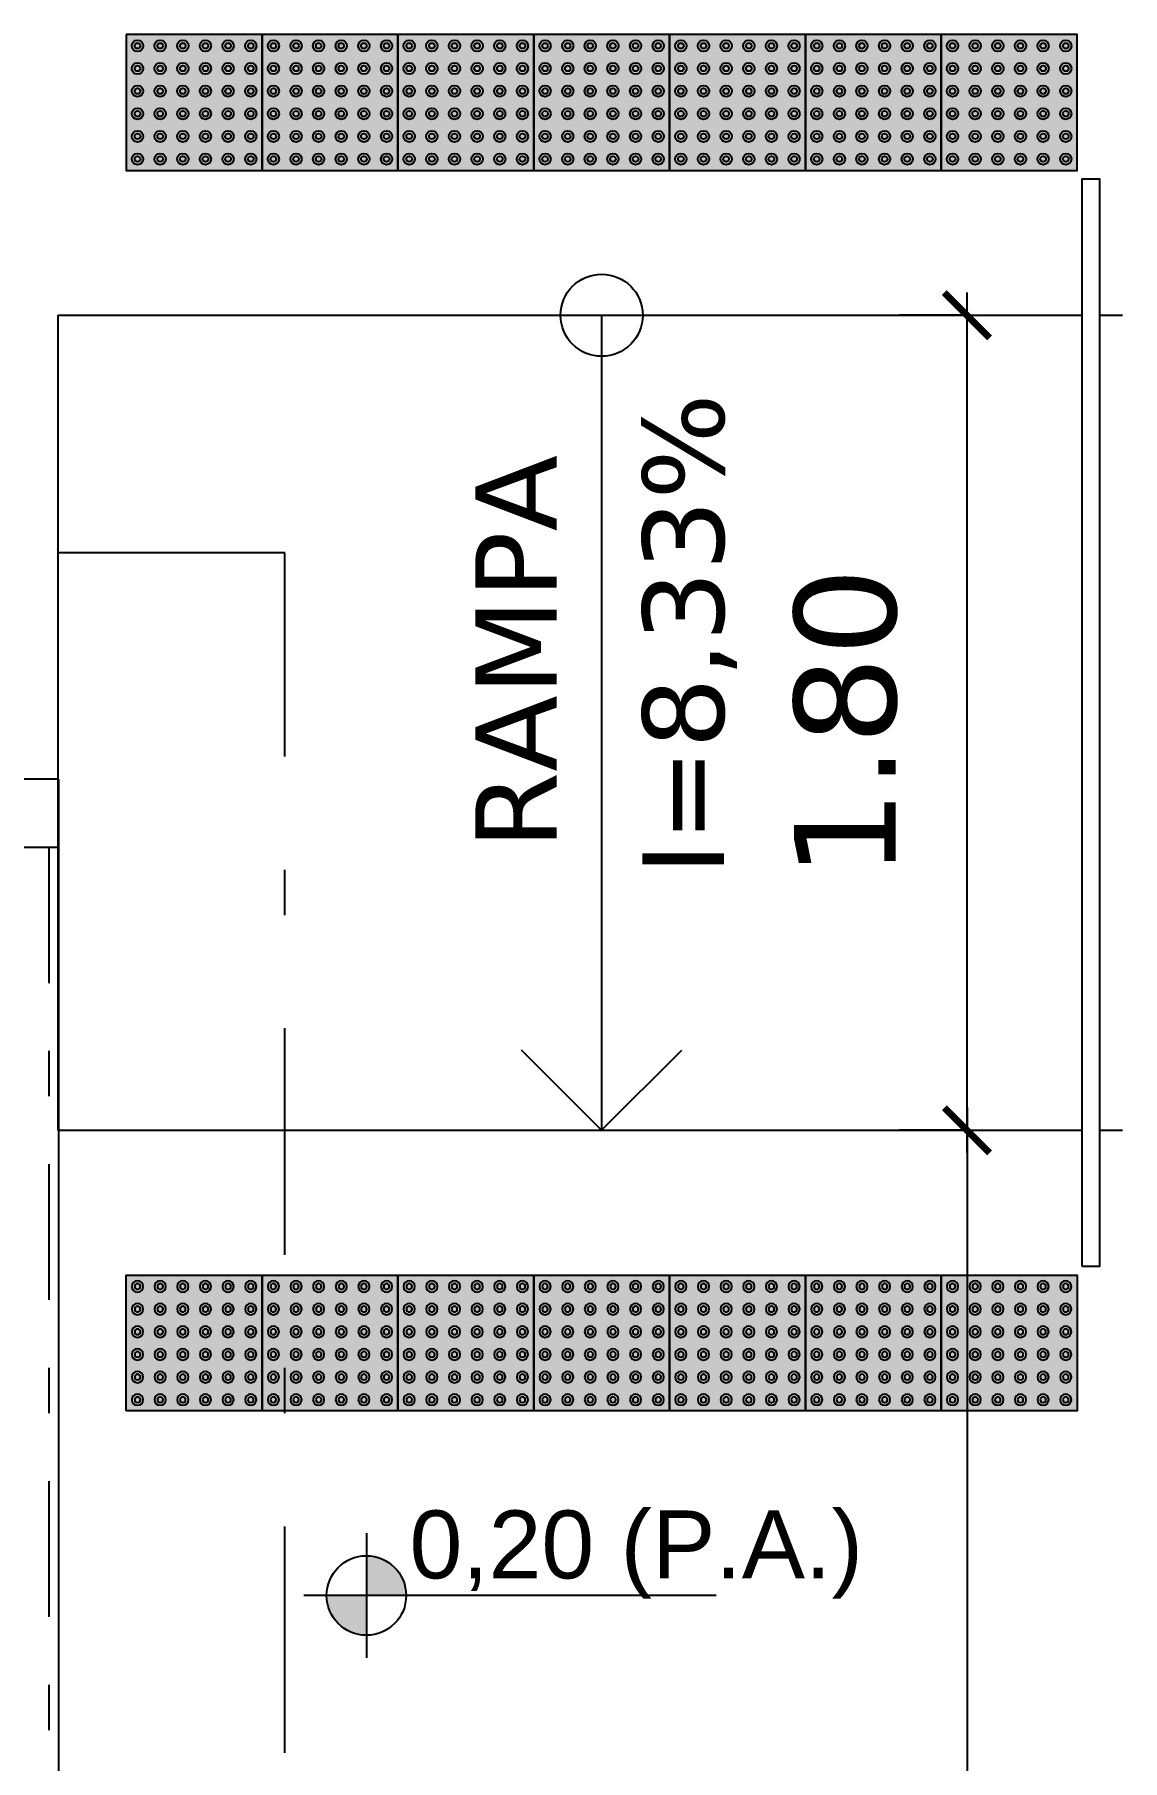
# Model space of a CAD drawing. Header units: inches. Extents: x -64 to 509, y -100 to 268.
# Drawn here: x 475.391 to 477.794, y 1.158 to 4.97 of the extents above; entities that cross this region are included whole.
import ezdxf
from ezdxf.enums import TextEntityAlignment as Align

# ---------------------------------------------------------------- set-up
doc = ezdxf.new("R2010")
doc.units = ezdxf.units.IN
doc.header["$MEASUREMENT"] = 0
doc.header["$PDMODE"] = 35
doc.linetypes.add('DASHDOTX2', pattern=[2, 1, -0.5, 0, -0.5])
doc.linetypes.add('HIDDEN', pattern=[0.375, 0.25, -0.125])
for name, color, linetype in [('ARQ-CTA-1_075', 1, 'Continuous'), ('ARQ_PISOTÁTIL', 8, 'Continuous'), ('ARQ_REBOCO', 4, 'Continuous'), ('ARQ_VISTA0', 8, 'Continuous'), ('COTA', 1, 'Continuous'), ('Nivel', 2, 'Continuous'), ('PRA', 1, 'Continuous'), ('PROJ COBERTA', 8, 'DASHDOTX2'), ('PROJEÇÃO', 8, 'HIDDEN'), ('TXAMB', 2, 'Continuous'), ('VISTA1', 1, 'Continuous')]:
    doc.layers.add(name, color=color, linetype=linetype)
doc.layers.add('HAT', color=8, linetype='Continuous', lineweight=15)
doc.styles.add('AMB100', font='verdana.ttf')
doc.styles.add('AMB125', font='verdana.ttf')
doc.styles.add('ARIAL', font='arial.ttf')
doc.dimstyles.new('COTA125$0', dxfattribs={"dimtxt": 0.225, "dimasz": 0.1, "dimexe": 0.15, "dimexo": 0.5, "dimgap": 0.15, "dimtad": 1, "dimzin": 4, "dimdsep": 46, "dimtxsty": 'AMB125', "dimblk": 'ARCHTICK', "dimcen": -0.1, "dimdle": 0.05, "dimclrd": 256, "dimclre": 256, "dimclrt": 3, "dimadec": 0, "dimazin": 0, "dimtfac": 1, "dimtix": 1, "dimtmove": 2, "dimatfit": 3, "dimldrblk": 'OPEN30', "dimfxl": 0.5, "dimfxlon": 1, "dimtvp": 0.5, "dimtfillclr": 2, "dimtolj": 1, "dimtzin": 4, "dimarcsym": 0})

# ---------------------------------------------------------------- blocks, each defined once
blk = doc.blocks.new('_ArchTick')
at = {"color": 0, "linetype": 'ByBlock', "const_width": 0.15}
blk.add_lwpolyline([(-0.5, -0.5), (0.5, 0.5)], dxfattribs=at)
blk = doc.blocks.new('*D641')
at = {"layer": 'COTA', "lineweight": -2}
for p, q in [((477.4506, 2.6002), (477.4506, -16.2996)), ((477.4506, 2.5502), (477.3006, 2.5502)), ((477.4506, -16.2496), (477.3006, -16.2496))]:
    blk.add_line(p, q, dxfattribs=at)
at = {"layer": 'DEFPOINTS', "color": 0}
for p in [(477.7936, 2.5502), (477.4506, -16.2496), (477.7936, -16.2496)]:
    blk.add_point(p, dxfattribs=at)
at = {"layer": 'COTA', "lineweight": -2, "xscale": 0.1, "yscale": 0.1, "zscale": 0.1}
for p, rotation in [((477.4506, 2.5502), 90), ((477.4506, -16.2496), 270)]:
    blk.add_blockref('_ArchTick', p, dxfattribs=dict(at, rotation=rotation))
at = {"layer": 'COTA', "color": 2, "insert": (477.1724, -6.8497), "char_height": 0.225, "attachment_point": 5, "rotation": 90, "style": 'AMB125'}
blk.add_mtext('\\A1;18.80', dxfattribs=at)
blk = doc.blocks.new('_Open30')
at = {"color": 0, "linetype": 'ByBlock', "lineweight": -2}
for p, q in [((-1, 0.268), (0, 0)), ((0, 0), (-1, -0.268)), ((0, 0), (-1, 0))]:
    blk.add_line(p, q, dxfattribs=at)
blk = doc.blocks.new('*D643')
at = {"layer": 'COTA', "lineweight": -2}
for p, q in [((477.4506, 2.5002), (477.4506, 4.4002)), ((477.4506, 4.3502), (477.3006, 4.3502)), ((477.4506, 2.5502), (477.3006, 2.5502))]:
    blk.add_line(p, q, dxfattribs=at)
at = {"layer": 'DEFPOINTS', "color": 0}
for p in [(477.4506, 4.3502), (477.7942, 4.3502), (477.7936, 2.5502)]:
    blk.add_point(p, dxfattribs=at)
at = {"layer": 'COTA', "lineweight": -2, "xscale": 0.1, "yscale": 0.1, "zscale": 0.1}
for p, rotation in [((477.4506, 4.3502), 90), ((477.4506, 2.5502), 270)]:
    blk.add_blockref('_ArchTick', p, dxfattribs=dict(at, rotation=rotation))
at = {"layer": 'COTA', "color": 2, "insert": (477.183, 3.4502), "char_height": 0.225, "attachment_point": 5, "rotation": 90, "style": 'AMB125'}
blk.add_mtext('\\A1;1.80', dxfattribs=at)
blk = doc.blocks.new('COTA')
at = {"layer": 'HAT'}
h = blk.add_hatch(color=256, dxfattribs=at)
h.paths.add_polyline_path([(0.2256, 0, 0.414214), (0.1378, 0.0878), (0.1378, 0)])
h.paths.add_polyline_path([(0.1378, 0), (0.05, 0, 0.414214), (0.1378, -0.0878)])
at = {"layer": 'Nivel'}
for p, q in [((0.1378, 0.1378), (0.1378, -0.1378)), ((0.9105, 0), (0, 0))]:
    blk.add_line(p, q, dxfattribs=at)
blk.add_circle((0.1378, 0), 0.0878, dxfattribs=at)
blk = doc.blocks.new('A$C01273DE2')
at = {"layer": 'ARQ-CTA-1_075', "ltscale": 10}
blk.add_hatch(color=254, dxfattribs=at).paths.add_polyline_path([(0.3, 0.3), (0, 0.3), (0, 0), (0.3, 0)])
at = {"layer": 'ARQ_PISOTÁTIL', "color": 1}
blk.add_lwpolyline([(0.3, 0.3), (0, 0.3), (0, 0), (0.3, 0)], close=True, dxfattribs=at)
at = {"layer": 'ARQ_PISOTÁTIL', "color": 250}
for centre, radius in [((0.025, 0.275), 0.0125), ((0.025, 0.275), 0.00625), ((0.075, 0.275), 0.0125), ((0.075, 0.275), 0.00625), ((0.125, 0.275), 0.0125), ((0.125, 0.275), 0.00625), ((0.175, 0.275), 0.0125), ((0.175, 0.275), 0.00625), ((0.225, 0.275), 0.0125), ((0.225, 0.275), 0.00625), ((0.275, 0.275), 0.0125), ((0.275, 0.275), 0.00625), ((0.025, 0.225), 0.0125), ((0.025, 0.225), 0.00625), ((0.075, 0.225), 0.0125), ((0.075, 0.225), 0.00625), ((0.125, 0.225), 0.0125), ((0.125, 0.225), 0.00625), ((0.175, 0.225), 0.0125), ((0.175, 0.225), 0.00625), ((0.225, 0.225), 0.0125), ((0.225, 0.225), 0.00625), ((0.275, 0.225), 0.0125), ((0.275, 0.225), 0.00625), ((0.025, 0.175), 0.0125), ((0.025, 0.175), 0.00625), ((0.075, 0.175), 0.0125), ((0.075, 0.175), 0.00625), ((0.125, 0.175), 0.0125), ((0.125, 0.175), 0.00625), ((0.175, 0.175), 0.0125), ((0.175, 0.175), 0.00625), ((0.225, 0.175), 0.0125), ((0.225, 0.175), 0.00625), ((0.275, 0.175), 0.0125), ((0.275, 0.175), 0.00625), ((0.025, 0.125), 0.0125), ((0.025, 0.125), 0.00625), ((0.075, 0.125), 0.0125), ((0.075, 0.125), 0.00625), ((0.125, 0.125), 0.0125), ((0.125, 0.125), 0.00625), ((0.175, 0.125), 0.0125), ((0.175, 0.125), 0.00625), ((0.225, 0.125), 0.0125), ((0.225, 0.125), 0.00625), ((0.275, 0.125), 0.0125), ((0.275, 0.125), 0.00625), ((0.025, 0.075), 0.0125), ((0.025, 0.075), 0.00625), ((0.075, 0.075), 0.0125), ((0.075, 0.075), 0.00625), ((0.125, 0.075), 0.0125), ((0.125, 0.075), 0.00625), ((0.175, 0.075), 0.0125), ((0.175, 0.075), 0.00625), ((0.225, 0.075), 0.0125), ((0.225, 0.075), 0.00625), ((0.275, 0.075), 0.0125), ((0.275, 0.075), 0.00625), ((0.025, 0.025), 0.0125), ((0.025, 0.025), 0.00625), ((0.075, 0.025), 0.0125), ((0.075, 0.025), 0.00625), ((0.125, 0.025), 0.0125), ((0.125, 0.025), 0.00625), ((0.175, 0.025), 0.0125), ((0.175, 0.025), 0.00625), ((0.225, 0.025), 0.0125), ((0.225, 0.025), 0.00625), ((0.275, 0.025), 0.0125), ((0.275, 0.025), 0.00625)]:
    blk.add_circle(centre, radius, dxfattribs=at)

msp = doc.modelspace()

# ---------------------------------------------------------------- linework, layer by layer
at = {"layer": 'ARQ_REBOCO', "ltscale": 10}
for q in [(471.9442, 3.3254), (475.4442, -0.7746)]:
    msp.add_line((475.4442, 3.3254), q, dxfattribs=at)
at = {"layer": 'ARQ_VISTA0', "color": 2}
msp.add_lwpolyline([(477.7042, 2.2504), (477.7442, 2.2504), (477.7442, 4.6504), (477.7042, 4.6504)], close=True, dxfattribs=at)
at = {"layer": 'PRA'}
for p, q in [((476.6436, 4.3502), (476.6436, 2.5502)), ((476.6436, 2.5502), (476.4664, 2.7274)), ((476.6436, 2.5502), (476.8208, 2.7274))]:
    msp.add_line(p, q, dxfattribs=at)
msp.add_circle((476.6436, 4.3502), 0.0907, dxfattribs=at)
at = {"layer": 'PROJ COBERTA', "ltscale": 0.5}
for p, q in [((475.9442, 3.8254), (471.9942, 3.8254)), ((475.9442, -17.5246), (475.9442, 3.8254))]:
    msp.add_line(p, q, dxfattribs=at)
at = {"layer": 'PROJ COBERTA', "ltscale": 0.3}
msp.add_line((475.4236, -0.6246), (475.4236, 3.1754), dxfattribs=at)
at = {"layer": 'PROJEÇÃO'}
msp.add_line((475.2936, 3.1754), (475.4436, 3.1754), dxfattribs=at)
at = {"layer": 'VISTA1'}
for p, q in [((475.4436, 4.3502), (477.7042, 4.3502)), ((475.4436, 2.5502), (475.4436, 4.3502)), ((477.7442, 4.3502), (477.7936, 4.3502)), ((475.4436, 2.5502), (477.7042, 2.5502)), ((477.7442, 2.5502), (477.7936, 2.5502))]:
    msp.add_line(p, q, dxfattribs=at)

# ---------------------------------------------------------------- block references
at = {"ltscale": 25, "rotation": 89.9999999999993}
for p in [(475.8936, 4.6702), (476.1936, 4.6702), (476.4936, 4.6702), (476.7936, 4.6702), (477.0936, 4.6702), (477.3936, 4.6702), (477.6936, 4.6702)]:
    msp.add_blockref('A$C01273DE2', p, dxfattribs=at)
at = {"ltscale": 25, "xscale": -1, "rotation": 90.00000000000072}
for p in [(475.8936, 2.2302), (476.1936, 2.2302), (476.4936, 2.2302), (476.7936, 2.2302), (477.0936, 2.2302), (477.3936, 2.2302), (477.6936, 2.2302)]:
    msp.add_blockref('A$C01273DE2', p, dxfattribs=at)
at = {"layer": 'HAT'}
msp.add_blockref('COTA', (475.9862, 1.5226), dxfattribs=at)

# ---------------------------------------------------------------- texts
at = {"layer": 'Nivel', "style": 'ARIAL'}
msp.add_text('0,20 (P.A.)', height=0.15, dxfattribs=at).set_placement((476.7201, 1.5605), align=Align.CENTER)
at = {"layer": 'TXAMB', "style": 'AMB100'}
for s, p in [('I=8,33%%%', (476.9136, 3.6456)), ('RAMPA ', (476.5444, 3.6454))]:
    msp.add_text(s, height=0.18, rotation=90, dxfattribs=at).set_placement(p, align=Align.CENTER)

# ---------------------------------------------------------------- dimensions: what is measured, and where the dimension line sits
at = {"layer": 'COTA'}
dim = msp.add_linear_dim(base=(477.4506, 4.3502), p1=(477.7936, 2.5502), p2=(477.7942, 4.3502), angle=90, dimstyle='COTA125$0', override={"dimclrt": 2}, dxfattribs=at)
dim.commit()
dim.dimension.update_dxf_attribs({"geometry": '*D643', "text_midpoint": (477.183, 3.4502)})
dim = msp.add_linear_dim(base=(477.4506, -16.2496), p1=(477.7936, 2.5502), p2=(477.7936, -16.2496), angle=90, dimstyle='COTA125$0', override={"dimclrt": 2}, dxfattribs=at)
dim.commit()
dim.dimension.update_dxf_attribs({"geometry": '*D641', "text_midpoint": (477.1724, -6.8497), "dimtype": 160})

doc.saveas('drawing.dxf')
